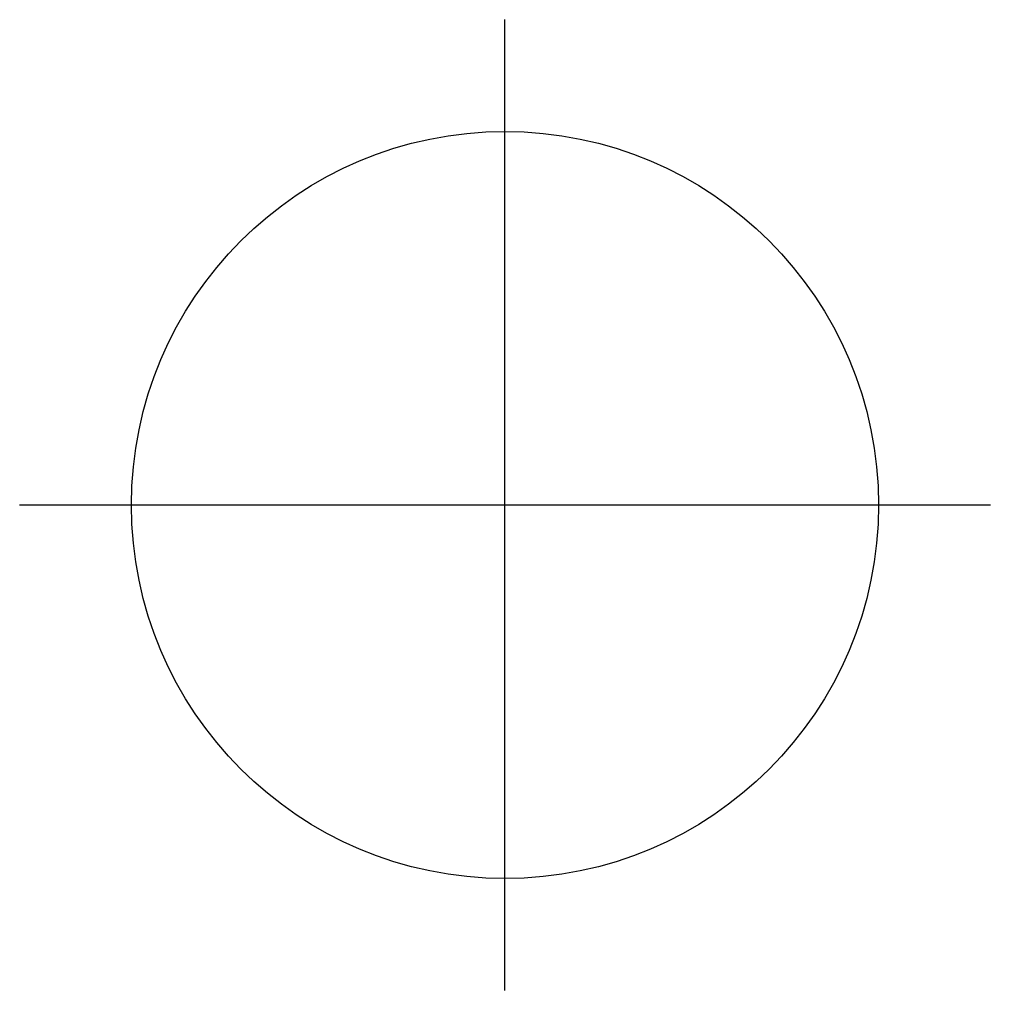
# Model space of a CAD drawing. Header units: inches. Extents: x -1.7 to 22.7, y -38.7 to 0.7.
# Drawn here: x -0.65 to 0.65, y -0.65 to 0.65 of the extents above; entities outside this region: 1.
import ezdxf

# ---------------------------------------------------------------- set-up
doc = ezdxf.new("R2010")
doc.units = ezdxf.units.IN
doc.header["$MEASUREMENT"] = 0
doc.layers.add('Position Node', color=1, linetype='Continuous')

msp = doc.modelspace()

# ---------------------------------------------------------------- linework, layer by layer
at = {"layer": 'Position Node'}
for p, q in [((0, -0.65), (0, 0.65)), ((0, -0.65, 27.7168), (0, 0.65, 27.7168)), ((-0.65, 0), (0.65, 0)), ((-0.65, 0, 27.7168), (0.65, 0, 27.7168))]:
    msp.add_line(p, q, dxfattribs=at)
for centre in [(0, 0), (0, 0, 27.7168)]:
    msp.add_circle(centre, 0.5, dxfattribs=at)

# ---------------------------------------------------------------- texts
at = {"color": 4, "insert": (-1.7505, -32.7167, -0.0002), "char_height": 1, "attachment_point": 1}
msp.add_mtext_dynamic_manual_height_columns('SUBTRACT THE SINK CUTOUT SOLID FROM THE COUNTERTOP AFTER EXPLODING THIS BLOCK AND THE COUNTERTOP BLOCK', width=26.26746, gutter_width=1, heights=[0], dxfattribs=at)

doc.saveas('drawing.dxf')
